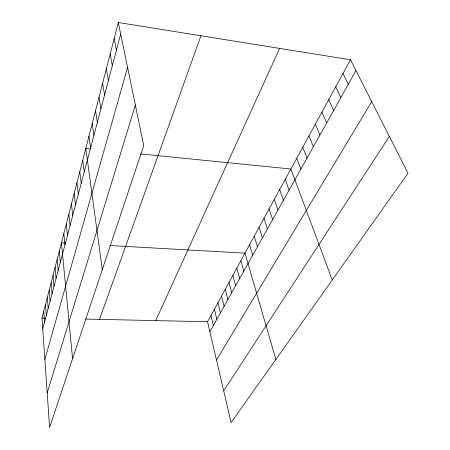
<?xml version="1.0" encoding="UTF-8"?>
<svg xmlns="http://www.w3.org/2000/svg" width="450" height="450" viewBox="0 0 450 450"><rect width="100%" height="100%" fill="white"/><g stroke="black" fill="none" stroke-linecap="round" stroke-linejoin="round"><path stroke-width="0.67" d="M118.311 22.5L143.713 145.631L49.601 427.5L41.985 318.111L118.311 22.5L350.477 59.771L408.015 173.216L231.103 422.522L207.562 321.739L350.477 59.771M42.739 328.899L120.69 34.037M44.865 359.449L127.575 67.399M47.194 392.912L135.366 105.165M99.501 319.371L200.919 35.764M155.722 320.603L279.624 48.398M209.903 331.751L355.961 70.582M216.501 360.017L371.706 101.627M223.701 390.825L389.34 136.401M41.985 318.111L45.444 318.184M85.556 319.061L207.562 321.739M65.582 243.034L61.431 242.803L72.574 358.689M109.721 245.52L244.986 253.136L275.867 359.438M90.517 148.911L85.793 148.438L102.308 269.646M140.58 153.934L290.886 169.009L332.246 279.984M342.99 73.491L348.277 84.319M335.745 86.771L340.847 97.611M328.731 99.636L333.647 110.475M321.936 112.095L326.683 122.934M315.343 124.172L319.928 135.006M308.953 135.889L313.386 146.711M302.749 147.257L307.035 158.062M296.73 158.293L300.876 169.076M285.204 179.421L289.086 190.153M279.686 189.54L283.444 200.244M274.314 199.378L277.959 210.054M269.094 208.946L272.627 219.589M264.015 218.261L267.435 228.87M259.065 227.329L262.389 237.898M254.25 236.154L257.473 246.684M249.559 244.755L252.686 255.246M240.851 260.719L243.804 271.125M236.807 268.127L239.681 278.494M232.858 275.366L235.659 285.688M228.999 282.437L231.727 292.719M225.231 289.356L227.886 299.593M221.541 296.117L224.128 306.309M217.929 302.732L220.449 312.879M214.397 309.206L216.861 319.309M210.943 315.54L213.339 325.598M114.171 38.537L116.438 50.113M110.177 54L112.343 65.604M106.329 68.912L108.394 80.544M102.611 83.317L104.586 94.961M99.017 97.228L100.907 108.877M95.546 110.672L97.352 122.321M92.188 123.671L93.915 135.315M88.942 136.254L90.591 147.887M82.749 160.239L84.263 171.827M79.796 171.675L81.248 183.234M76.933 182.762L78.323 194.287M74.154 193.517L75.487 205.009M71.46 203.957L72.742 215.415M68.844 214.088L70.071 225.506M66.302 223.937L67.477 235.311M63.833 233.499L64.963 244.834M59.265 251.196L60.311 262.434M57.15 259.38L58.157 270.574M55.091 267.362L56.059 278.505M53.083 275.141L54.017 286.239M51.12 282.741L52.02 293.788M49.208 290.154L50.074 301.146M47.334 297.388L48.172 308.334M45.512 304.459L46.322 315.349M43.729 311.361L44.505 322.206"/></g></svg>
